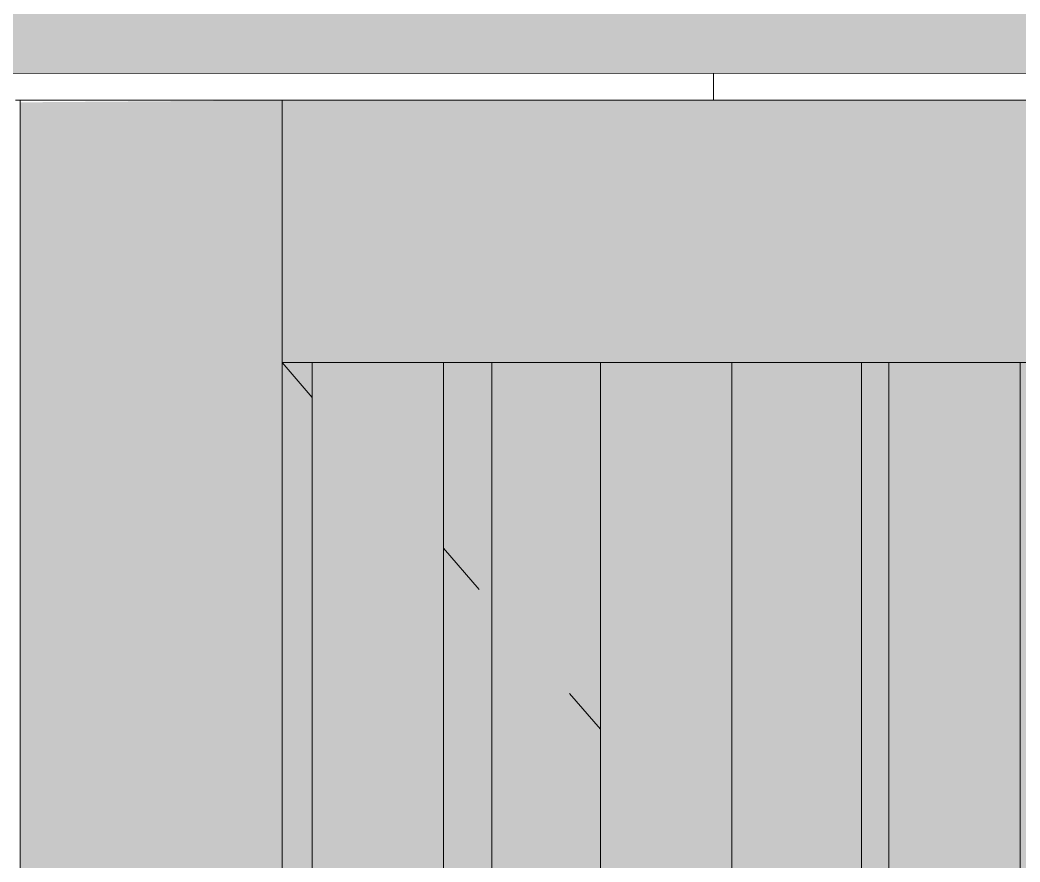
# Model space of a CAD drawing. Header units: millimetres. Extents: x 902415 to 1199587, y -3757 to 35605.
# Drawn here: x 955000.4 to 955381.9, y 7309.6 to 7630.6 of the extents above; entities that cross this region are included whole.
import ezdxf

# ---------------------------------------------------------------- set-up
doc = ezdxf.new("R2010")
doc.units = ezdxf.units.MM
doc.linetypes.add('AEC_Center', pattern=[24, 12, -4, 4, -4])
doc.linetypes.add('Center', pattern=[178.333333, 20.833333, -52.5, 52.5, -52.5])
for name, color, linetype, lineweight in [('A-DOOR', 31, 'Continuous', 5), ('A-FLOR-LEVL', 51, 'Continuous', 5), ('A-GENM', 13, 'Continuous', 5), ('A-GLAZ-CWMG', 51, 'Continuous', 5), ('A-WALL-PATT', 111, 'Continuous', 5)]:
    doc.layers.add(name, color=color, linetype=linetype, lineweight=lineweight)

# ---------------------------------------------------------------- blocks, each defined once
blk = doc.blocks.new('Rectangular Mullion - 50 x 50mm-V5-North - Grids A')
at = {"layer": 'A-GLAZ-CWMG'}
blk.add_hatch(color=256, dxfattribs=at).paths.add_polyline_path([(983813.4, 5300), (983863.4, 5300), (983863.4, 7500), (983813.4, 7500), (983813.4, 5519.44)])
for p, q in [((983813.4, 7500), (983813.4, 5300)), ((983863.4, 7500), (983863.4, 5300))]:
    blk.add_line(p, q, dxfattribs=at)
blk = doc.blocks.new('Mechanical - Condensers - Mechanical - Condensers-1249279-North - Grids A')
at = {"layer": 'A-GENM'}
h = blk.add_hatch(color=256, dxfattribs=at)
h.paths.add_polyline_path([(959891.9, 5200), (959951.9, 5200), (959951.9, 7500), (959891.9, 7500), (959891.9, 5243.42)])
h.paths.add_polyline_path([(959671.9, 5200), (959731.9, 5200), (959731.9, 7500), (959671.9, 7500), (959671.9, 5243.42)])
h.paths.add_polyline_path([(959781.9, 5200), (959841.9, 5200), (959841.9, 7500), (959781.9, 7500), (959781.9, 5243.42)])
h.paths.add_polyline_path([(955551.9, 5300), (955551.9, 7500), (955491.9, 7500), (955491.9, 5300)])
h.paths.add_polyline_path([(955603.52, 5300), (955661.9, 5300), (955661.9, 7500), (955603.52, 7500), (955603.52, 5519.44)])
h.paths.add_polyline_path([(958289.29, 5300), (958289.29, 7500), (958241.9, 7500), (958241.9, 5300), (958281.59, 5300)])
h.paths.add_polyline_path([(958148.23, 5300), (958148.23, 7500), (958131.9, 7500), (958131.9, 5300)])
h.paths.add_polyline_path([(958081.9, 5300), (958081.9, 7500), (958057.18, 7500), (958057.18, 5300)])
h.paths.add_polyline_path([(957971.9, 5300), (957971.9, 7500), (957916.13, 7500), (957916.13, 5300)])
h.paths.add_polyline_path([(957801.9, 5300), (957861.9, 5300), (957861.9, 7500), (957801.9, 7500), (957801.9, 5381.43)])
h.paths.add_polyline_path([(955744.57, 5300), (955771.9, 5300), (955771.9, 7500), (955744.57, 7500), (955744.57, 5519.44)])
h.paths.add_polyline_path([(955821.9, 5300), (955835.62, 5300), (955835.62, 7500), (955821.9, 7500), (955821.9, 5519.44)])
h.paths.add_polyline_path([(955931.9, 5300), (955976.67, 5300), (955976.67, 7500), (955931.9, 7500), (955931.9, 5519.44)])
h.paths.add_polyline_path([(956041.9, 5300), (956056.67, 5300), (956056.67, 7500), (956041.9, 7500), (956041.9, 5519.44)])
h.paths.add_polyline_path([(957725.08, 5300), (957725.08, 7500), (957691.9, 7500), (957691.9, 5300)])
h.paths.add_polyline_path([(957641.9, 5300), (957641.9, 7500), (957634.03, 7500), (957634.03, 5300)])
h.paths.add_polyline_path([(957492.98, 5300), (957531.9, 5300), (957531.9, 7500), (957492.98, 7500), (957492.98, 5519.44)])
h.paths.add_polyline_path([(956261.9, 5300), (956286.67, 5300), (956286.67, 7500), (956261.9, 7500), (956261.9, 5519.44)])
h.paths.add_polyline_path([(956371.9, 5300), (956427.72, 5300), (956427.72, 7500), (956371.9, 7500), (956371.9, 5519.44)])
h.paths.add_polyline_path([(956541.9, 5300), (956541.9, 7500), (956481.9, 7500), (956481.9, 5300)])
h.paths.add_polyline_path([(956651.9, 5300), (956651.9, 7500), (956618.78, 7500), (956618.78, 5300)])
h.paths.add_polyline_path([(956701.9, 5300), (956709.83, 5300), (956709.83, 7500), (956701.9, 7500), (956701.9, 5519.44)])
h.paths.add_polyline_path([(957421.9, 5300), (957421.9, 7500), (957412.98, 7500), (957412.98, 5300)])
h.paths.add_polyline_path([(958571.9, 5300), (958599.29, 5300), (958599.29, 7500), (958571.9, 7500), (958571.9, 5519.44)])
h.paths.add_polyline_path([(958681.9, 5300), (958740.34, 5300), (958740.34, 7500), (958681.9, 7500), (958681.9, 5519.44)])
h.paths.add_polyline_path([(958791.9, 5300), (958851.9, 5300), (958851.9, 7500), (958791.9, 7500), (958791.9, 5519.44)])
h.paths.add_polyline_path([(958961.9, 5300), (958961.9, 7500), (958931.39, 7500), (958931.39, 5300)])
h.paths.add_polyline_path([(959011.9, 5300), (959022.44, 5300), (959022.44, 7500), (959011.9, 7500), (959011.9, 5519.44)])
h.paths.add_polyline_path([(959121.9, 5300), (959163.49, 5300), (959163.49, 7500), (959121.9, 7500), (959121.9, 5519.44)])
h.paths.add_polyline_path([(956850.88, 5300), (956850.88, 7500), (956811.9, 7500), (956811.9, 5300)])
h.paths.add_polyline_path([(956921.9, 5300), (956981.9, 5300), (956981.9, 7500), (956921.9, 7500), (956921.9, 5519.44)])
h.paths.add_polyline_path([(959291.9, 5300), (959291.9, 7500), (959231.9, 7500), (959231.9, 5300)])
h.paths.add_polyline_path([(958369.29, 5300), (958369.29, 7500), (958351.9, 7500), (958351.9, 5300)])
h.paths.add_polyline_path([(957201.9, 5300), (957201.9, 7500), (957182.98, 7500), (957182.98, 5300)])
h.paths.add_polyline_path([(957091.9, 5300), (957091.9, 7500), (957041.93, 7500), (957041.93, 5300)])
h.paths.add_polyline_path([(955386.28, 5300), (955412.47, 5300), (955412.47, 7500), (955381.9, 7500), (955381.9, 5300)])
h.paths.add_polyline_path([(955331.9, 5300), (955331.9, 7500), (955321.42, 7500), (955321.42, 5300)])
h.paths.add_polyline_path([(955221.9, 5300), (955221.9, 7500), (955180.37, 7500), (955180.37, 5300)])
h.paths.add_polyline_path([(959354.54, 5300), (959401.9, 5300), (959401.9, 7500), (959354.54, 7500), (959354.54, 5519.44)])
h.paths.add_polyline_path([(959495.59, 5300), (959511.9, 5300), (959511.9, 7500), (959495.59, 7500), (959495.59, 5519.44)])
h.paths.add_polyline_path([(955111.9, 5300), (955111.9, 7500), (955100.37, 7500), (955100.37, 5300)])
blk = doc.blocks.new('Generic Models 21 - Generic Models 13-2246435-North - Grids A')
at = {"layer": 'A-GENM'}
h = blk.add_hatch(color=256, dxfattribs=at)
h.paths.add_polyline_path([(937570.17, 7600), (942406.67, 7600), (949487.03, 14287.4), (949210.92, 15709.55), (938853.94, 8494.34), (938852.98, 7742.83), (938850.52, 7724.12), (938838.2, 7696.98), (938824.63, 7679.29), (938803.92, 7663.4), (938779.8, 7653.41), (938753.92, 7650), (937753.92, 7650), (937728.04, 7653.41), (937703.92, 7663.4), (937683.21, 7678.75), (937578.2, 7605.6)])
h.paths.add_polyline_path([(956414.35, 7609.98), (956388.25, 7650), (955413.92, 7650), (955388.04, 7653.41), (955363.92, 7663.4), (955343.21, 7679.29), (955327.32, 7700), (955317.33, 7724.12), (955313.92, 7750), (955313.92, 8750), (955317.33, 8775.88), (955327.32, 8800), (955343.21, 8820.71), (955363.92, 8836.6), (955388.04, 8846.59), (955413.92, 8850), (955605.63, 8850), (951078.91, 15790.93), (949276.88, 15790.14), (950864.82, 7611.21), (956373.91, 7609.99)])
blk.add_line((950864.82, 7611.21), (956414.35, 7609.98), dxfattribs=at)
blk = doc.blocks.new('Curtain_Wall_Batten_Door - Louvre Single Door-V40-North - Grids A')
at = {"layer": 'A-DOOR', "linetype": 'Center'}
for points in [[(955180.37, 5300), (955180.37, 7500), (955161.9, 7500), (955161.9, 5300)], [(955321.42, 5300), (955321.42, 7500), (955271.9, 7500), (955271.9, 5300)]]:
    blk.add_hatch(color=256, dxfattribs=at).paths.add_polyline_path(points)
for p, q in [((955100.37, 7500), (955111.9, 7486.74)), ((955161.9, 7429.22), (955221.9, 7360.21))]:
    blk.add_line(p, q, dxfattribs=at)
at = {"layer": 'A-DOOR'}
for p, q in [((955180.37, 5300), (955180.37, 7500)), ((955321.42, 5300), (955321.42, 7500))]:
    blk.add_line(p, q, dxfattribs=at)
blk = doc.blocks.new('Rectangular Mullion - 100 x 100mm-2718795-North - Grids A')
at = {"layer": 'A-GLAZ-CWMG'}
blk.add_hatch(color=256, dxfattribs=at).paths.add_polyline_path([(968809.96, 7500), (968871.9, 7500), (968871.9, 7600), (967915.59, 7600), (967915.59, 7500), (968801.9, 7500)])
for p, q in [((967915.59, 7500), (967915.59, 7600)), ((968871.9, 7600), (967915.59, 7600)), ((967915.59, 7500), (968871.9, 7500))]:
    blk.add_line(p, q, dxfattribs=at)
blk = doc.blocks.new('Rectangular Mullion - 100 x 100mm-1765061-North - Grids A')
at = {"layer": 'A-GLAZ-CWMG'}
blk.add_hatch(color=256, dxfattribs=at).paths.add_polyline_path([(997509.67, 5200), (997509.67, 7600), (997409.67, 7599.22), (997409.67, 5200)])
for p, q in [((997409.67, 7600), (997509.67, 7600)), ((997409.67, 7600), (997409.67, 5200)), ((997509.67, 5200), (997509.67, 7600))]:
    blk.add_line(p, q, dxfattribs=at)

msp = doc.modelspace()

# ---------------------------------------------------------------- hatches: boundary and pattern name
at = {"layer": 'A-WALL-PATT'}
h = msp.add_hatch(dxfattribs=at)
h.set_pattern_fill('FP_51', color=256, style=0, pattern_type=2)
h.set_pattern_definition([(90, (955597.8, 7600), (-333, 2e-14), [])])
h.paths.add_polyline_path([(955123.07, 7600), (955597.79, 7600), (955597.79, 7610.16), (954597.79, 7609.98), (954597.79, 7600), (955111.9, 7600)])

# ---------------------------------------------------------------- linework, layer by layer
at = {"layer": 'A-FLOR-LEVL', "linetype": 'AEC_Center'}
msp.add_line((903214.69, 7600), (1037708.07, 7600), dxfattribs=at)

# ---------------------------------------------------------------- block references
at = {"layer": 'A-DOOR', "linetype": 'Center'}
msp.add_blockref('Curtain_Wall_Batten_Door - Louvre Single Door-V40-North - Grids A', (0, 0), dxfattribs=at)
at = {"layer": 'A-GENM'}
for name in ['Generic Models 21 - Generic Models 13-2246435-North - Grids A', 'Mechanical - Condensers - Mechanical - Condensers-1249279-North - Grids A']:
    msp.add_blockref(name, (0, 0), dxfattribs=at)
at = {"layer": 'A-GLAZ-CWMG'}
for name, p in [('Rectangular Mullion - 100 x 100mm-1765061-North - Grids A', (-42409.3, 0)), ('Rectangular Mullion - 100 x 100mm-2718795-North - Grids A', (-12815.22, 0)), ('Rectangular Mullion - 50 x 50mm-V5-North - Grids A', (-28701.5, 0)), ('Rectangular Mullion - 50 x 50mm-V5-North - Grids A', (-28591.5, 0)), ('Rectangular Mullion - 50 x 50mm-V5-North - Grids A', (-28481.5, 0))]:
    msp.add_blockref(name, p, dxfattribs=at)

doc.saveas('drawing.dxf')
